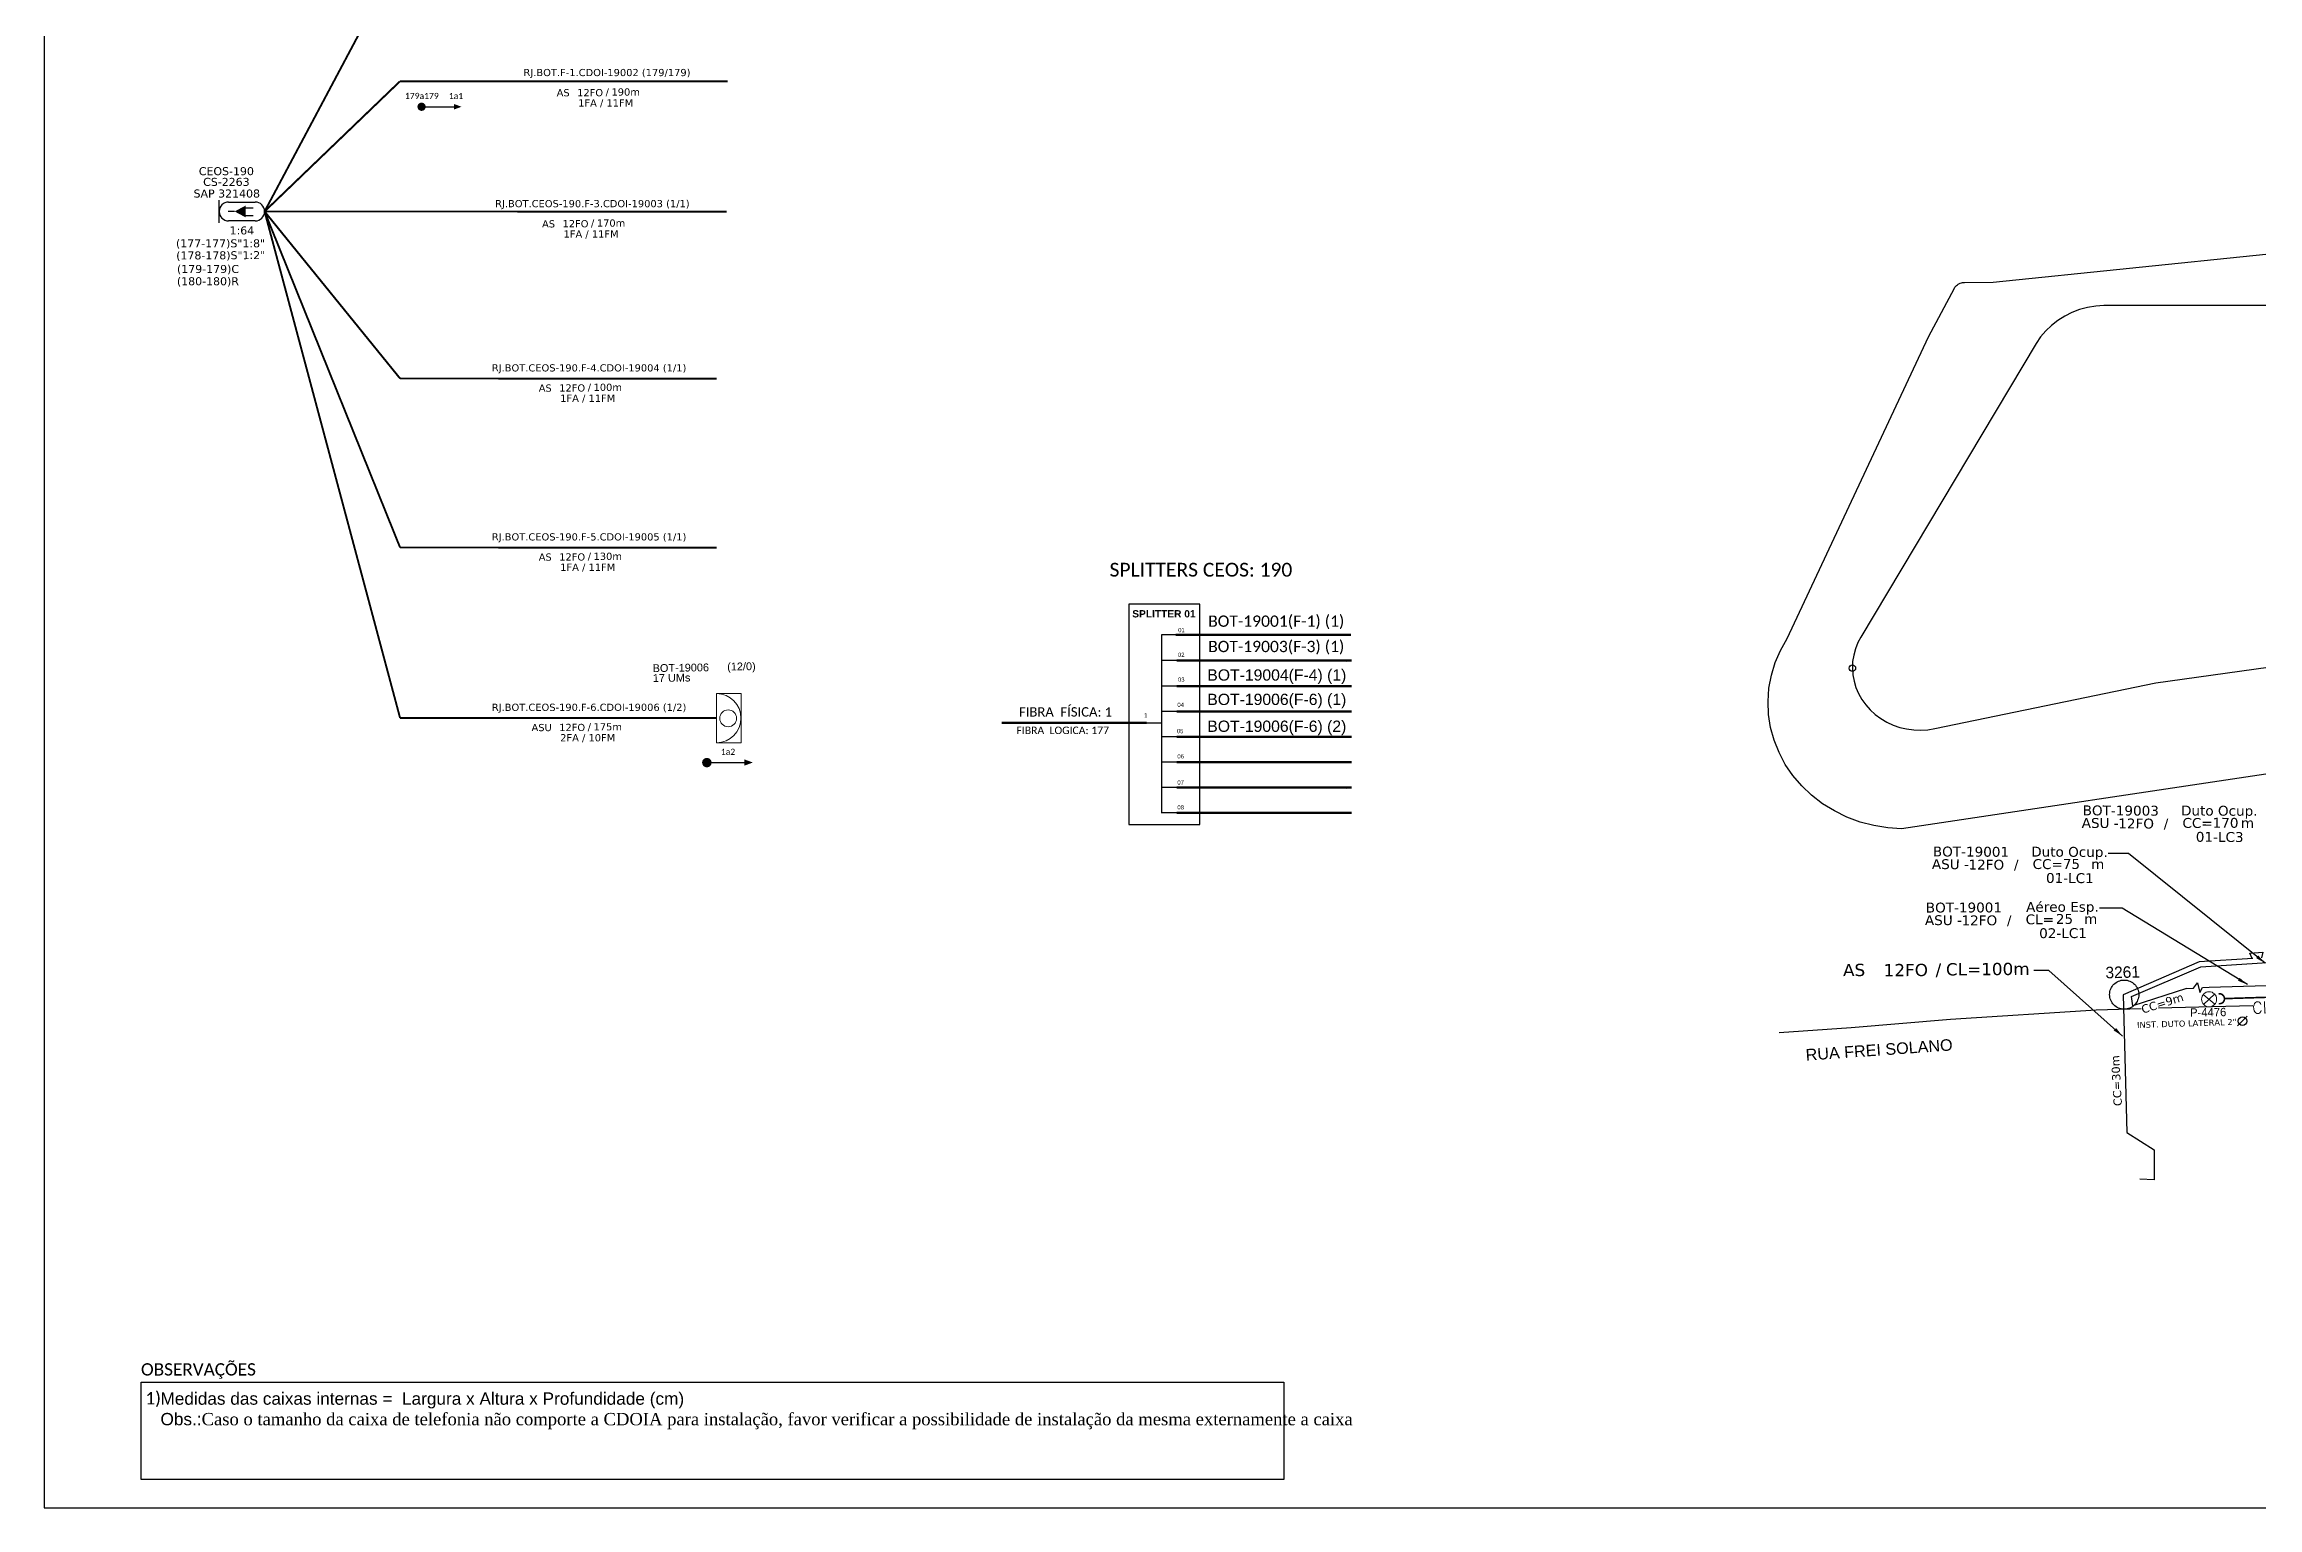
# Model space of a CAD drawing. Header units: metres. Extents: x -1286 to -445, y -500 to 94.
# Drawn here: x -1286 to -747, y -500 to -143 of the extents above; entities that cross this region are included whole.
import ezdxf
from ezdxf.enums import TextEntityAlignment as Align

# ---------------------------------------------------------------- set-up
doc = ezdxf.new("R2010")
doc.units = ezdxf.units.M
doc.linetypes.add('PHANTOM2', pattern=[1.25, 0.625, -0.125, 0.125, -0.125, 0.125, -0.125])
for name, color, linetype in [('10.0-Cartográfico', 4, 'Continuous'), ('10.1-Caixas Subterrâneas', 5, 'Continuous'), ('20.4-CEOS', 1, 'Continuous'), ('CAP a instalar', 1, 'Continuous'), ('CD a instalar', 1, 'Continuous'), ('label_cabos', 7, 'Continuous'), ('Legenda', 1, 'Continuous'), ('MUB_DIVISA', 7, 'Continuous'), ('MUB_SEGMENTO', 7, 'Continuous'), ('NOS_DE_INFRAESTRUTURA', 7, 'Continuous'), ('SETA', 7, 'Continuous')]:
    doc.layers.add(name, color=color, linetype=linetype)
for name, color, linetype, lineweight in [('10.4-Postes', 1, 'Continuous', 0), ("20.0-LEGENDA DOS CDO'S", 1, 'Continuous', 0), ('20.6-CORDOALHA_SUPORTE', 7, 'Continuous', 25), ('40.1-ETIQUETAS', 1, 'Continuous', 20), ('Postes', 1, 'Continuous', 0)]:
    doc.layers.add(name, color=color, linetype=linetype, lineweight=lineweight)
doc.layers.add('EXTRA', color=50, linetype='Continuous', plot=False)
doc.styles.add('ARIAL', font='arial.ttf')
doc.styles.add('ROMANS', font='romans.shx')
doc.styles.add('siredit', font='verdana.ttf')
doc.styles.add('WMF-Calibri0', font='calibri.ttf')
doc.linetypes.add('FENCELINE1', pattern='A,0.25,-0.1,[133,ltypeshp.shx,S=0.1,R=0,X=-0.1,Y=0],-0.1,1', length=1.45)
doc.dimstyles.new('ISO-25', dxfattribs={"dimtxt": 2.5, "dimasz": 2.5, "dimexe": 1.25, "dimexo": 0.625, "dimtad": 1, "dimtxsty": 'Standard', "dimcen": 2.5, "dimadec": 0, "dimazin": 0, "dimtfac": 1, "dimtmove": 0, "dimatfit": 3, "dimfxl": 0, "dimarcsym": 0})

# ---------------------------------------------------------------- blocks, each defined once
blk = doc.blocks.new('ETIQUETA_RS5F')
at = {"layer": '40.1-ETIQUETAS', "color": 0, "style": 'siredit'}
blk.add_text('/', height=1.5, dxfattribs=at).set_placement((1.58, -1.95), align=Align.MIDDLE_RIGHT)
for tag, p in [('ETIQUETA_R_PRIMARIA', (1.21, 4.1)), ('ETIQUETA_R_SECUNDARIA', (1.21, 2.1)), ('F_ATIVAS/F_MORTAS', (1.14, -4.24))]:
    blk.add_attdef(tag, text='', height=1.5, dxfattribs=at).set_placement(p, align=Align.MIDDLE_CENTER)
for tag, p in [('TIPO_CABO', (-6.58, -2.12)), ('CAP_CABO', (0.4, -2.09))]:
    blk.add_attdef(tag, text='', height=1.5, dxfattribs=at).set_placement(p, align=Align.MIDDLE_RIGHT)
blk.add_attdef('METROS', text='', height=1.5, dxfattribs=at).set_placement((2.14, -1.95), align=Align.MIDDLE_LEFT)
for tag, p in [('FUSÃO_1', (0.85, -8.39)), ('FUSÃO_2', (0.85, -10.6)), ('FUSÃO_3', (0.85, -12.93)), ('FUSÃO_4', (0.85, -15.14)), ('FUSÃO_5', (0.85, -17.16))]:
    blk.add_attdef(tag, text='', height=1.5, dxfattribs=at).set_placement(p, align=Align.CENTER)
blk = doc.blocks.new('CDOE_CT_POSTE')
at = {"layer": "20.0-LEGENDA DOS CDO'S", "color": 0, "style": 'ARIAL'}
for tag, p in [('CDO_N', (0.12, 5.25)), ('CORDOALHA', (0.12, 4.02)), ('SAP', (0.12, 2.96)), ('1:XX', (0.14, 1.23)), ('UMS', (0.14, 0.22))]:
    blk.add_attdef(tag, p, '', height=0.68, rotation=0.118, dxfattribs=at)
blk.add_attdef('FIBRAS_UTILIZADAS', text='', height=0.68, rotation=0.118, dxfattribs=at).set_placement((7.83, 5.26), align=Align.CENTER)
blk = doc.blocks.new('DV')
at = {"linetype": 'Continuous'}
blk.add_circle((0, 0), 0.00000275, dxfattribs=at)
blk = doc.blocks.new('MHMZ')
at = {"color": 0, "linetype": 'PHANTOM2'}
blk.add_circle((0, 0), 0.0000101, dxfattribs=at)
blk = doc.blocks.new('PTPT')
at = {"layer": 'Postes', "color": 1, "linetype": 'PHANTOM2'}
for points in [[(-0.0000079, 0.0000104), (0.0000075, -0.000002)], [(0.000007, 0.0000109), (-0.0000074, -0.0000025)]]:
    blk.add_lwpolyline(points, dxfattribs=at)
at = {"layer": 'Postes', "color": 1}
blk.add_circle((-0.0000002, 0.0000042), 0.00000987, dxfattribs=at)
blk = doc.blocks.new('*U115')
at = {"layer": '20.6-CORDOALHA_SUPORTE', "const_width": 0.139}
for points in [[(-20.84, -0.38, 1.175511), (-20.83, 0.47)], [(-8.58, 0.47, 1.231752), (-8.58, -0.38)]]:
    blk.add_lwpolyline(points, format="xyb", dxfattribs=at)
blk.add_lwpolyline([(-20.3, 0.04), (-9.1, 0.04)], dxfattribs=at)
at = {"layer": '20.6-CORDOALHA_SUPORTE', "color": 0, "lineweight": 0, "style": 'ROMANS'}
blk.add_attdef('LANCE', text='', height=1, dxfattribs=at).set_placement((-0.54, -2.21), align=Align.RIGHT)
at = {"layer": '20.6-CORDOALHA_SUPORTE', "color": 0, "style": 'siredit'}
blk.add_attdef('QTDE', (-0.54, -2.21), '', height=1, rotation=359.69, dxfattribs=at)
at = {"layer": '20.6-CORDOALHA_SUPORTE', "color": 0, "lineweight": 0, "style": 'ROMANS'}
for tag, p, flags in [('FATOR', (-5.2, -4.44), 3), ('ID_ATIVIDADE', (-5.2, -6.67), 3), ('FID', (-5.2, -8.9), 1)]:
    blk.add_attdef(tag, p, '', height=1, dxfattribs=dict(at, flags=flags))
blk = doc.blocks.new('Inst CB DT OCUP CFOA-SM-ASU-120-S-12')
at = {"layer": 'label_cabos', "color": 0, "style": 'siredit'}
for tag, flags, p in [('ID_ATIVIDADE', 3, (1.31, 2.67)), ('FATOR', 1, (11.56, 2.55))]:
    blk.add_attdef(tag, text='', height=1, rotation=359.69, dxfattribs=dict(at, flags=flags)).set_placement(p, align=Align.MIDDLE_CENTER)
for tag, p in [('TIPO_CABO', (1.26, 0)), ('DESTINO_CABO', (3.13, 1.26)), ('CABO', (4.69, -0.05)), ('/', (7.71, -0.05)), ('LANCE', (10.91, 0)), ('TIPO_CABO', (13.11, 1.24)), ('UND', (15.96, 0)), ('FID', (13.15, -1.41))]:
    blk.add_attdef(tag, text='', height=1, rotation=359.69, dxfattribs=at).set_placement(p, align=Align.MIDDLE_CENTER)
blk.add_attdef('QTDE', (12.43, -0.47), '', height=1, rotation=359.69, dxfattribs=at)
blk = doc.blocks.new('Inst CB ESP CFOA-SM-ASU-120-S-12')
at = {"layer": 'label_cabos', "color": 0, "style": 'siredit'}
for tag, flags, p in [('ID_ATIVIDADE', 3, (1.31, 2.67)), ('FATOR', 1, (11.56, 2.55))]:
    blk.add_attdef(tag, text='', height=1, rotation=359.69, dxfattribs=dict(at, flags=flags)).set_placement(p, align=Align.MIDDLE_CENTER)
for tag, p in [('TIPO_CABO', (1.26, 0)), ('DESTINO_CABO', (3.13, 1.26)), ('CABO', (4.69, -0.05)), ('/', (7.71, -0.05)), ('LANCE', (10.81, 0)), ('TIPO_CABO', (13.11, 1.24)), ('UND', (15.96, 0)), ('FID', (13.15, -1.41))]:
    blk.add_attdef(tag, text='', height=1, rotation=359.69, dxfattribs=at).set_placement(p, align=Align.MIDDLE_CENTER)
blk.add_attdef('QTDE', (12.43, -0.47), '', height=1, rotation=359.69, dxfattribs=at)
blk = doc.blocks.new('Inst DT LATERAL Ferro Galvanizado')
at = {"color": 1}
blk.add_lwpolyline([(11.73, -2.26), (13.36, -0.7)], dxfattribs=at)
blk.add_circle((12.57, -1.5), 0.717, dxfattribs=at)
at = {"layer": 'label_cabos', "color": 10, "linetype": 'FENCELINE1', "insert": (3.34, -1.54), "char_height": 1, "attachment_point": 5, "rotation": 359.6512, "style": 'siredit'}
blk.add_mtext('\\A1;INST. DUTO LATERAL 2"', dxfattribs=at)
at = {"layer": 'label_cabos', "color": 10, "linetype": 'FENCELINE1', "style": 'siredit', "flags": 3}
blk.add_attdef('QTDE', text='', height=1, rotation=359.8285, dxfattribs=at).set_placement((-3.09, -2.94), align=Align.MIDDLE_CENTER)
at = {"layer": 'label_cabos', "color": 10, "linetype": 'FENCELINE1', "style": 'siredit'}
for tag, p, flags in [('FID', (-5.01, -4.91), 1), ('FATOR', (-5.01, -6.53), 3), ('ID_ATIVIDADE', (-5.01, -8.02), 3)]:
    blk.add_attdef(tag, p, '', height=1, rotation=359.8285, dxfattribs=dict(at, flags=flags))
blk = doc.blocks.new('LEGENDA DOS CABOS')
at = {"layer": 'EXTRA', "color": 0, "style": 'siredit'}
for tag, p in [('ID', (4.6, 0.97)), ('XX', (9.03, 0.97))]:
    blk.add_attdef(tag, text='', height=0.48, rotation=359.69, dxfattribs=at).set_placement(p, align=Align.MIDDLE_CENTER)
at = {"layer": 'Legenda', "color": 0, "style": 'siredit'}
for tag, p in [('TIPO_CABO', (1.31, 0)), ('CABO', (4.69, -0.05)), ('/', (6.81, -0.05)), ('METROS', (10.03, -0.05))]:
    blk.add_attdef(tag, text='', height=0.8, rotation=359.69, dxfattribs=at).set_placement(p, align=Align.MIDDLE_CENTER)

msp = doc.modelspace()

# ---------------------------------------------------------------- linework, layer by layer
at = {"color": 7, "linetype": 'Continuous'}
for p, q in [((-1014, -287.21), (-1014, -330.64)), ((-1010.48, -287.21), (-1014, -287.21)), ((-1010.3, -293.5), (-1013.82, -293.5)), ((-1010.3, -299.69), (-1013.82, -299.69)), ((-1010.3, -305.91), (-1013.82, -305.91)), ((-1017.65, -308.64), (-1014.01, -308.64)), ((-1010.3, -312.07), (-1013.82, -312.07)), ((-1010.3, -318.24), (-1013.82, -318.24)), ((-1010.3, -324.43), (-1013.82, -324.43)), ((-1010.3, -330.6), (-1013.82, -330.6))]:
    msp.add_line(p, q, dxfattribs=at)
at = {"color": 1, "linetype": 'Continuous', "lineweight": 60}
for p, q in [((-1010.48, -287.2), (-969.11, -287.21)), ((-1010.3, -293.5), (-968.93, -293.51)), ((-1010.3, -299.69), (-968.93, -299.7)), ((-1010.3, -305.91), (-968.93, -305.92)), ((-1010.3, -312.07), (-968.93, -312.08)), ((-1010.3, -318.24), (-968.93, -318.25)), ((-1010.3, -324.43), (-968.93, -324.44))]:
    msp.add_line(p, q, dxfattribs=at)
at = {"color": 10, "linetype": 'Continuous'}
msp.add_line((-1010.3, -330.6), (-968.93, -330.62), dxfattribs=at)
at = {"color": 0}
for p, q in [((-1262.5, -469.23), (-984.25, -469.23)), ((-1262.5, -492.93), (-1262.5, -469.23)), ((-984.25, -469.23), (-984.25, -492.93)), ((-984.25, -492.93), (-1262.5, -492.93))]:
    msp.add_line(p, q, dxfattribs=at)
msp.add_lwpolyline([(-1286.07, -499.81), (-445.07, -499.81), (-445.07, 94.19), (-1286.07, 94.19)], close=True)
for points, const_width in [([(-1194.69, -158.6, 1), (-1193.69, -158.6, 1)], 1), ([(-1125.29, -318.33, 1), (-1124.14, -318.33, 1)], 1.15)]:
    msp.add_lwpolyline(points, format="xyb", close=True, dxfattribs=dict(const_width=const_width))
at = {"color": 7}
msp.add_lwpolyline([(-1021.97, -333.42), (-1004.69, -333.42), (-1004.69, -279.77), (-1021.97, -279.77)], close=True, dxfattribs=at)
at = {"color": 1, "linetype": 'Continuous', "lineweight": 60}
for points in [[(-1010.48, -287.2), (-967.91, -287.2)], [(-1010.3, -293.5), (-967.73, -293.5)], [(-1010.3, -299.69), (-967.73, -299.69)], [(-1010.3, -305.91), (-967.73, -305.91)], [(-1017.65, -308.64), (-1052.9, -308.64)], [(-1010.3, -312.07), (-967.73, -312.07)], [(-1010.3, -318.24), (-967.73, -318.24)], [(-1010.3, -324.43), (-967.73, -324.43)], [(-1010.3, -330.6), (-967.73, -330.6)]]:
    msp.add_lwpolyline(points, dxfattribs=at)
at = {"layer": '10.0-Cartográfico'}
msp.add_line((-748.24, -377.53), (-771.22, -378.17), dxfattribs=at)
for points in [[(-741.8, -320.62), (-833.81, -334.43), (-837.13, -334.21), (-840.55, -333.67), (-843.88, -332.82), (-847.09, -331.61), (-850.15, -330.11), (-853.03, -328.34), (-855.7, -326.28), (-858.09, -324), (-860.24, -321.48), (-862.09, -318.78), (-863.61, -315.89), (-864.8, -312.88), (-865.67, -309.79), (-866.15, -306.61), (-866.3, -303.41), (-866.07, -300.2), (-865.48, -297.04), (-864.53, -293.95), (-863.25, -290.99), (-861.64, -288.14), (-827.21, -214.6), (-820.91, -202.8), (-820.77, -202.57), (-820.61, -202.34), (-820.42, -202.16), (-820.2, -201.98), (-819.96, -201.82), (-819.71, -201.66), (-819.47, -201.56), (-819.19, -201.48), (-818.92, -201.43), (-818.62, -201.4), (-818.45, -201.37), (-811.45, -201.34), (-745.06, -194.51)], [(-740.58, -207.03), (-784.15, -207.04), (-784.51, -207.04), (-786.51, -207.16), (-788.51, -207.49), (-790.43, -208), (-792.29, -208.71), (-794.06, -209.59), (-795.75, -210.63), (-797.27, -211.84), (-798.68, -213.18), (-799.93, -214.64), (-800.98, -216.23), (-843.71, -287.79), (-844.41, -289.09), (-845.02, -290.6), (-845.44, -292.13), (-845.69, -293.71), (-845.75, -295.32)], [(-845.75, -295.32), (-845.65, -296.92), (-845.35, -298.49), (-844.89, -300.04), (-844.27, -301.51), (-843.48, -302.92), (-842.5, -304.26), (-841.41, -305.49), (-840.19, -306.6), (-838.83, -307.6), (-837.37, -308.45), (-835.82, -309.17), (-834.22, -309.74), (-832.54, -310.12), (-830.83, -310.36), (-829.13, -310.42), (-827.4, -310.32), (-825.7, -310.05), (-771.89, -298.93), (-734.03, -293.62)], [(-775.42, -378.28), (-786.36, -378.59), (-821.88, -380.92), (-846.02, -382.95), (-863.57, -384.15)]]:
    msp.add_lwpolyline(points, dxfattribs=at)
at = {"layer": '20.4-CEOS', "color": 5}
for p, q in [((-1241.17, -181.8), (-1234.72, -181.8)), ((-1234.72, -186.4), (-1241.17, -186.4))]:
    msp.add_line(p, q, dxfattribs=at)
for points in [[(-1243.47, -186.88), (-1243.47, -181.33)], [(-1237.18, -183.19), (-1235.22, -183.19)], [(-1239.72, -184.1), (-1241.27, -184.1)], [(-1237.18, -185.1), (-1235.22, -185.1)]]:
    msp.add_lwpolyline(points, dxfattribs=at)
msp.add_lwpolyline([(-1239.72, -184.1, 0, 2.84, 0), (-1237.06, -184.1, 2.84, 2.84, 0)], format="xyseb", dxfattribs=at)
for centre, start, end in [((-1241.17, -184.1), 90, 270), ((-1234.72, -184.1), 270, 90)]:
    msp.add_arc(centre, 2.3, start, end, dxfattribs=at)
at = {"layer": '40.1-ETIQUETAS', "color": 1}
msp.add_lwpolyline([(-1122.35, -313.49), (-1116.4, -313.49), (-1116.4, -301.48), (-1122.35, -301.48)], close=True, dxfattribs=at)
msp.add_circle((-1119.53, -307.54), 2.05, dxfattribs=at)
msp.add_arc((-1122.42, -307.49), 6, 270.913, 89.238, dxfattribs=at)
at = {"layer": 'CAP a instalar', "color": 7, "linetype": 'FENCELINE1', "ltscale": 6, "const_width": 0.467}
for points in [[(-1232.42, -184.1), (-1199.11, -121.49)], [(-1232.42, -184.1), (-1119.93, -184.13)], [(-1232.42, -184.1), (-1199.42, -224.78)], [(-1232.42, -184.1), (-1199.42, -265.94)], [(-1199.42, -224.78), (-1122.35, -224.81)], [(-1199.42, -265.94), (-1122.35, -265.97)]]:
    msp.add_lwpolyline(points, dxfattribs=at)
at = {"layer": 'CAP a instalar', "color": 7, "linetype": 'FENCELINE1', "ltscale": 6, "const_width": 0.467, "elevation": 1}
for points in [[(-1199.46, -152.41), (-1232.42, -184.1)], [(-1199.46, -152.41), (-1119.63, -152.43)]]:
    msp.add_lwpolyline(points, dxfattribs=at)
at = {"layer": 'CAP a instalar', "color": 1, "linetype": 'FENCELINE1', "ltscale": 6, "const_width": 0.467}
for points in [[(-1232.42, -184.1), (-1199.42, -307.46)], [(-1199.42, -307.46), (-1122.35, -307.48)]]:
    msp.add_lwpolyline(points, dxfattribs=at)
at = {"layer": 'CD a instalar', "color": 7, "linetype": 'ByBlock'}
for points in [[(-764.38, -373.34), (-777.48, -377.6), (-777.75, -375.27), (-760.87, -368.03), (-697.37, -363.96), (-677.92, -359.29)], [(-748.22, -366), (-761.27, -366.83), (-779.82, -374.92), (-778.92, -408.39), (-772.28, -412.64), (-772.28, -419.91), (-775.72, -419.82)], [(-748.42, -366.05), (-748.94, -364.76), (-745.79, -364.46), (-746.14, -365.91)], [(-758.91, -372.99), (-719.75, -371.87), (-720.57, -376.42)], [(-764.38, -373.34), (-762.68, -373.23), (-761.71, -372), (-761.18, -374.3), (-760.52, -373.11), (-758.91, -372.99)]]:
    msp.add_lwpolyline(points, dxfattribs=at)
at = {"layer": 'SETA'}
for points in [[(-1194.19, -158.6), (-1185.59, -158.61)], [(-1124.71, -318.33), (-1114.81, -318.33)]]:
    msp.add_lwpolyline(points, dxfattribs=at)
for points in [[(-1186.28, -157.93), (-1184.45, -158.6), (-1186.28, -159.26)], [(-1115.61, -317.54), (-1113.5, -318.31), (-1115.61, -319.08)]]:
    msp.add_solid(points, dxfattribs=at)

# ---------------------------------------------------------------- block references
at = {"color": 0, "lineweight": 0, "xscale": 1.47405274895735, "yscale": 1.47405274895735, "zscale": 1.47405274895735, "rotation": 2.178016177924385}
msp.add_blockref('Inst DT LATERAL Ferro Galvanizado', (-769.35, -379.78), dxfattribs=at)
at = {"layer": '10.1-Caixas Subterrâneas', "color": 40, "xscale": 351371.1546750379, "yscale": 351371.1546750379, "zscale": 351371.1546750379}
msp.add_blockref('MHMZ', (-779.56, -374.83), dxfattribs=at)
at = {"layer": '10.4-Postes', "color": 1, "xscale": 186427.7882834343, "yscale": 186427.7882834343, "zscale": 186427.7882834343}
msp.add_blockref('PTPT', (-758.86, -376.75), dxfattribs=at)
at = {"layer": '20.6-CORDOALHA_SUPORTE', "color": 0, "lineweight": 0}
ref = msp.add_blockref('*U115', (-697.89, -374.13), dxfattribs=dict(at, xscale=2.816901408450698, yscale=2.816901408450698, zscale=2.816901408450698, rotation=1.79221064101429))
ref.add_attrib('QTDE', '16,00', (-740.64, -379.21), dxfattribs={"color": 0, "height": 2.817, "rotation": 1.4822, "style": 'siredit'})
ref.add_attrib('LANCE', 'CL=', dxfattribs={"color": 0, "lineweight": 0, "height": 2.817, "rotation": 1.7922, "style": 'ROMANS'}).set_placement((-740.64, -379.21), align=Align.RIGHT)
at = {"layer": '40.1-ETIQUETAS', "color": 7}
ref = msp.add_blockref('ETIQUETA_RS5F', (-1150.41, -152.72), dxfattribs=dict(at, xscale=1.16639998499977, yscale=1.16639998499977, zscale=1.16639998499977))
ref.add_attrib('ETIQUETA_R_SECUNDARIA', 'RJ.BOT.F-1.CDOI-19002 (179/179)', dxfattribs={"color": 0, "height": 1.7496, "style": 'siredit'}).set_placement((-1149.03, -150.26), align=Align.MIDDLE_CENTER)
ref.add_attrib('TIPO_CABO', 'AS', dxfattribs={"color": 0, "height": 1.75, "style": 'siredit'}).set_placement((-1158.12, -155.18), align=Align.MIDDLE_RIGHT)
ref.add_attrib('CAP_CABO', '12FO', dxfattribs={"color": 0, "height": 1.75, "style": 'siredit'}).set_placement((-1149.98, -155.16), align=Align.MIDDLE_RIGHT)
ref.add_attrib('METROS', '190m', dxfattribs={"color": 0, "height": 1.75, "style": 'siredit'}).set_placement((-1147.94, -155), align=Align.MIDDLE_LEFT)
ref.add_attrib('F_ATIVAS/F_MORTAS', '1FA / 11FM', dxfattribs={"color": 0, "height": 1.75, "style": 'siredit'}).set_placement((-1149.36, -157.67), align=Align.MIDDLE_CENTER)
ref = msp.add_blockref('ETIQUETA_RS5F', (-1153.97, -184.64), dxfattribs=dict(at, xscale=1.16639998499977, yscale=1.16639998499977, zscale=1.16639998499977))
ref.add_attrib('ETIQUETA_R_SECUNDARIA', 'RJ.BOT.CEOS-190.F-3.CDOI-19003 (1/1)', dxfattribs={"color": 0, "height": 1.7496, "style": 'siredit'}).set_placement((-1152.59, -182.19), align=Align.MIDDLE_CENTER)
ref.add_attrib('TIPO_CABO', 'AS', dxfattribs={"color": 0, "height": 1.75, "style": 'siredit'}).set_placement((-1161.68, -187.11), align=Align.MIDDLE_RIGHT)
ref.add_attrib('CAP_CABO', '12FO', dxfattribs={"color": 0, "height": 1.75, "style": 'siredit'}).set_placement((-1153.54, -187.08), align=Align.MIDDLE_RIGHT)
ref.add_attrib('METROS', '170m', dxfattribs={"color": 0, "height": 1.75, "style": 'siredit'}).set_placement((-1151.51, -186.92), align=Align.MIDDLE_LEFT)
ref.add_attrib('F_ATIVAS/F_MORTAS', '1FA / 11FM', dxfattribs={"color": 0, "height": 1.75, "style": 'siredit'}).set_placement((-1152.92, -189.59), align=Align.MIDDLE_CENTER)
at = {"layer": '40.1-ETIQUETAS', "color": 1}
ref = msp.add_blockref('CDOE_CT_POSTE', (-1138.17, -306.6), dxfattribs=dict(at, xscale=1.999999999996299, yscale=1.999999999996299, zscale=1.999999999996299, rotation=358.5339524368113))
ref.add_attrib('CDO_N', 'BOT-19006', (-1137.9, -296.28), dxfattribs={"layer": "20.0-LEGENDA DOS CDO'S", "color": 0, "height": 1.9, "rotation": 0.8682, "style": 'ARIAL'})
ref.add_attrib('CORDOALHA', '17 UMs', (-1137.86, -298.7), dxfattribs={"layer": "20.0-LEGENDA DOS CDO'S", "color": 0, "height": 1.9, "rotation": 0.8682, "style": 'ARIAL'})
ref.add_attrib('FIBRAS_UTILIZADAS', '                (12/0)', dxfattribs={"layer": "20.0-LEGENDA DOS CDO'S", "color": 0, "height": 1.9, "rotation": 0.8682, "style": 'ARIAL'}).set_placement((-1122.18, -295.94), align=Align.CENTER)
at = {"layer": 'CAP a instalar', "color": 7, "linetype": 'FENCELINE1', "ltscale": 7}
ref = msp.add_blockref('ETIQUETA_RS5F', (-1154.77, -224.64), dxfattribs=dict(at, xscale=1.16639998499977, yscale=1.16639998499977, zscale=1.16639998499977))
ref.add_attrib('ETIQUETA_R_SECUNDARIA', 'RJ.BOT.CEOS-190.F-4.CDOI-19004 (1/1)', dxfattribs={"layer": '40.1-ETIQUETAS', "color": 0, "height": 1.7496, "style": 'siredit'}).set_placement((-1153.39, -222.19), align=Align.MIDDLE_CENTER)
ref.add_attrib('TIPO_CABO', 'AS', dxfattribs={"layer": '40.1-ETIQUETAS', "color": 0, "height": 1.75, "style": 'siredit'}).set_placement((-1162.49, -227.11), align=Align.MIDDLE_RIGHT)
ref.add_attrib('CAP_CABO', '12FO', dxfattribs={"layer": '40.1-ETIQUETAS', "color": 0, "height": 1.75, "style": 'siredit'}).set_placement((-1154.35, -227.08), align=Align.MIDDLE_RIGHT)
ref.add_attrib('METROS', '100m', dxfattribs={"layer": '40.1-ETIQUETAS', "color": 0, "height": 1.75, "style": 'siredit'}).set_placement((-1152.31, -226.92), align=Align.MIDDLE_LEFT)
ref.add_attrib('F_ATIVAS/F_MORTAS', '1FA / 11FM', dxfattribs={"layer": '40.1-ETIQUETAS', "color": 0, "height": 1.75, "style": 'siredit'}).set_placement((-1153.73, -229.59), align=Align.MIDDLE_CENTER)
ref = msp.add_blockref('ETIQUETA_RS5F', (-1154.77, -265.8), dxfattribs=dict(at, xscale=1.16639998499977, yscale=1.16639998499977, zscale=1.16639998499977))
ref.add_attrib('ETIQUETA_R_SECUNDARIA', 'RJ.BOT.CEOS-190.F-5.CDOI-19005 (1/1)', dxfattribs={"layer": '40.1-ETIQUETAS', "color": 0, "height": 1.7496, "style": 'siredit'}).set_placement((-1153.39, -263.35), align=Align.MIDDLE_CENTER)
ref.add_attrib('TIPO_CABO', 'AS', dxfattribs={"layer": '40.1-ETIQUETAS', "color": 0, "height": 1.75, "style": 'siredit'}).set_placement((-1162.49, -268.27), align=Align.MIDDLE_RIGHT)
ref.add_attrib('CAP_CABO', '12FO', dxfattribs={"layer": '40.1-ETIQUETAS', "color": 0, "height": 1.75, "style": 'siredit'}).set_placement((-1154.35, -268.24), align=Align.MIDDLE_RIGHT)
ref.add_attrib('METROS', '130m', dxfattribs={"layer": '40.1-ETIQUETAS', "color": 0, "height": 1.75, "style": 'siredit'}).set_placement((-1152.31, -268.08), align=Align.MIDDLE_LEFT)
ref.add_attrib('F_ATIVAS/F_MORTAS', '1FA / 11FM', dxfattribs={"layer": '40.1-ETIQUETAS', "color": 0, "height": 1.75, "style": 'siredit'}).set_placement((-1153.73, -270.75), align=Align.MIDDLE_CENTER)
at = {"layer": 'CAP a instalar', "color": 1, "linetype": 'FENCELINE1', "ltscale": 7}
ref = msp.add_blockref('ETIQUETA_RS5F', (-1154.77, -307.32), dxfattribs=dict(at, xscale=1.16639998499977, yscale=1.16639998499977, zscale=1.16639998499977))
ref.add_attrib('ETIQUETA_R_SECUNDARIA', 'RJ.BOT.CEOS-190.F-6.CDOI-19006 (1/2)', dxfattribs={"layer": '40.1-ETIQUETAS', "color": 0, "height": 1.7496, "style": 'siredit'}).set_placement((-1153.39, -304.86), align=Align.MIDDLE_CENTER)
ref.add_attrib('TIPO_CABO', 'ASU', dxfattribs={"layer": '40.1-ETIQUETAS', "color": 0, "height": 1.75, "style": 'siredit'}).set_placement((-1162.49, -309.79), align=Align.MIDDLE_RIGHT)
ref.add_attrib('CAP_CABO', '12FO', dxfattribs={"layer": '40.1-ETIQUETAS', "color": 0, "height": 1.75, "style": 'siredit'}).set_placement((-1154.35, -309.76), align=Align.MIDDLE_RIGHT)
ref.add_attrib('METROS', '175m', dxfattribs={"layer": '40.1-ETIQUETAS', "color": 0, "height": 1.75, "style": 'siredit'}).set_placement((-1152.31, -309.6), align=Align.MIDDLE_LEFT)
ref.add_attrib('F_ATIVAS/F_MORTAS', '2FA / 10FM', dxfattribs={"layer": '40.1-ETIQUETAS', "color": 0, "height": 1.75, "style": 'siredit'}).set_placement((-1153.73, -312.27), align=Align.MIDDLE_CENTER)
at = {"layer": 'label_cabos', "color": 0, "lineweight": 0}
ref = msp.add_blockref('Inst CB DT OCUP CFOA-SM-ASU-120-S-12', (-787.93, -333.03), dxfattribs=dict(at, xscale=2.404832880499865, yscale=2.404832880499865, zscale=2.404832880499865))
ref.add_attrib('DESTINO_CABO', 'BOT-19003', dxfattribs={"color": 0, "height": 2.405, "rotation": 359.69, "style": 'siredit'}).set_placement((-780.4, -330), align=Align.MIDDLE_CENTER)
ref.add_attrib('CABO', '12FO', dxfattribs={"color": 0, "height": 2.405, "rotation": 359.69, "style": 'siredit'}).set_placement((-776.66, -333.16), align=Align.MIDDLE_CENTER)
ref.add_attrib('TIPO_CABO', 'Duto Ocup.', dxfattribs={"color": 0, "height": 2.405, "rotation": 359.69, "style": 'siredit'}).set_placement((-756.41, -330.04), align=Align.MIDDLE_CENTER)
ref.add_attrib('/', '/', dxfattribs={"color": 0, "height": 2.4, "rotation": 359.69, "style": 'siredit'}).set_placement((-769.38, -333.16), align=Align.MIDDLE_CENTER)
ref.add_attrib('TIPO_CABO', 'ASU - ', dxfattribs={"color": 0, "height": 2.405, "rotation": 359.69, "style": 'siredit'}).set_placement((-784.89, -333.04), align=Align.MIDDLE_CENTER)
ref.add_attrib('FID', '01-LC3', dxfattribs={"color": 0, "height": 2.405, "rotation": 359.69, "style": 'siredit'}).set_placement((-756.31, -336.43), align=Align.MIDDLE_CENTER)
ref.add_attrib('LANCE', 'CC=', dxfattribs={"color": 0, "height": 2.405, "rotation": 359.69, "style": 'siredit'}).set_placement((-761.69, -333.03), align=Align.MIDDLE_CENTER)
ref.add_attrib('QTDE', '170', (-758.04, -334.17), dxfattribs={"color": 0, "height": 2.405, "rotation": 359.69, "style": 'siredit'})
ref.add_attrib('UND', 'm', dxfattribs={"color": 0, "height": 2.4, "rotation": 359.69, "style": 'siredit'}).set_placement((-749.54, -333.03), align=Align.MIDDLE_CENTER)
ref = msp.add_blockref('Inst CB DT OCUP CFOA-SM-ASU-120-S-12', (-824.41, -343.05), dxfattribs=dict(at, xscale=2.404832880499865, yscale=2.404832880499865, zscale=2.404832880499865))
ref.add_attrib('DESTINO_CABO', 'BOT-19001', dxfattribs={"color": 0, "height": 2.405, "rotation": 359.69, "style": 'siredit'}).set_placement((-816.88, -340.02), align=Align.MIDDLE_CENTER)
ref.add_attrib('CABO', '12FO', dxfattribs={"color": 0, "height": 2.405, "rotation": 359.69, "style": 'siredit'}).set_placement((-813.14, -343.18), align=Align.MIDDLE_CENTER)
ref.add_attrib('TIPO_CABO', 'Duto Ocup.', dxfattribs={"color": 0, "height": 2.405, "rotation": 359.69, "style": 'siredit'}).set_placement((-792.89, -340.06), align=Align.MIDDLE_CENTER)
ref.add_attrib('/', '/', dxfattribs={"color": 0, "height": 2.4, "rotation": 359.69, "style": 'siredit'}).set_placement((-805.86, -343.18), align=Align.MIDDLE_CENTER)
ref.add_attrib('TIPO_CABO', 'ASU - ', dxfattribs={"color": 0, "height": 2.405, "rotation": 359.69, "style": 'siredit'}).set_placement((-821.37, -343.07), align=Align.MIDDLE_CENTER)
ref.add_attrib('FID', '01-LC1', dxfattribs={"color": 0, "height": 2.405, "rotation": 359.69, "style": 'siredit'}).set_placement((-792.79, -346.45), align=Align.MIDDLE_CENTER)
ref.add_attrib('LANCE', 'CC=', dxfattribs={"color": 0, "height": 2.405, "rotation": 359.69, "style": 'siredit'}).set_placement((-798.18, -343.05), align=Align.MIDDLE_CENTER)
ref.add_attrib('QTDE', '75', (-794.52, -344.2), dxfattribs={"color": 0, "height": 2.405, "rotation": 359.69, "style": 'siredit'})
ref.add_attrib('UND', 'm', dxfattribs={"color": 0, "height": 2.4, "rotation": 359.69, "style": 'siredit'}).set_placement((-786.02, -343.05), align=Align.MIDDLE_CENTER)
at = {"layer": 'label_cabos'}
ref = msp.add_blockref('Inst CB ESP CFOA-SM-ASU-120-S-12', (-826.11, -356.71), dxfattribs=dict(at, xscale=2.404832880499865, yscale=2.404832880499865, zscale=2.404832880499865, rotation=0.4634636605450982))
ref.add_attrib('DESTINO_CABO', 'BOT-19001', dxfattribs={"color": 0, "height": 2.405, "rotation": 0.1535, "style": 'siredit'}).set_placement((-818.6, -353.62), align=Align.MIDDLE_CENTER)
ref.add_attrib('TIPO_CABO', 'Aéreo Esp.', dxfattribs={"color": 0, "height": 2.405, "rotation": 0.1535, "style": 'siredit'}).set_placement((-794.61, -353.46), align=Align.MIDDLE_CENTER)
ref.add_attrib('CABO', '12FO', dxfattribs={"color": 0, "height": 2.405, "rotation": 0.1535, "style": 'siredit'}).set_placement((-814.84, -356.75), align=Align.MIDDLE_CENTER)
ref.add_attrib('/', '/', dxfattribs={"color": 0, "height": 2.4, "rotation": 0.1535, "style": 'siredit'}).set_placement((-807.56, -356.69), align=Align.MIDDLE_CENTER)
ref.add_attrib('TIPO_CABO', 'ASU - ', dxfattribs={"color": 0, "height": 2.405, "rotation": 0.1535, "style": 'siredit'}).set_placement((-823.07, -356.7), align=Align.MIDDLE_CENTER)
ref.add_attrib('FID', '02-LC1', dxfattribs={"color": 0, "height": 2.405, "rotation": 0.1535, "style": 'siredit'}).set_placement((-794.46, -359.86), align=Align.MIDDLE_CENTER)
ref.add_attrib('LANCE', 'CL=', dxfattribs={"color": 0, "height": 2.405, "rotation": 0.1535, "style": 'siredit'}).set_placement((-800.11, -356.5), align=Align.MIDDLE_CENTER)
ref.add_attrib('QTDE', '25', (-796.21, -357.61), dxfattribs={"color": 0, "height": 2.405, "rotation": 0.1535, "style": 'siredit'})
ref.add_attrib('UND', 'm', dxfattribs={"color": 0, "height": 2.4, "rotation": 0.1535, "style": 'siredit'}).set_placement((-787.72, -356.4), align=Align.MIDDLE_CENTER)
ref = msp.add_blockref('LEGENDA DOS CABOS', (-850.25, -368.87), dxfattribs=dict(at, xscale=3.733981189671853, yscale=3.733981189671853, zscale=3.733981189671853, rotation=0.7032983981211656))
ref.add_attrib('CABO', '12FO', dxfattribs={"layer": 'Legenda', "color": 0, "height": 2.987, "rotation": 0.3933, "style": 'siredit'}).set_placement((-832.75, -368.85), align=Align.MIDDLE_CENTER)
ref.add_attrib('METROS', 'CL=100m', dxfattribs={"layer": 'Legenda', "color": 0, "height": 2.987, "rotation": 0.3933, "style": 'siredit'}).set_placement((-812.78, -368.61), align=Align.MIDDLE_CENTER)
ref.add_attrib('/', '/', dxfattribs={"layer": 'Legenda', "color": 0, "height": 2.99, "rotation": 0.3933, "style": 'siredit'}).set_placement((-824.82, -368.75), align=Align.MIDDLE_CENTER)
ref.add_attrib('TIPO_CABO', 'AS', dxfattribs={"layer": 'Legenda', "color": 0, "height": 2.987, "rotation": 0.3933, "style": 'siredit'}).set_placement((-845.34, -368.83), align=Align.MIDDLE_CENTER)
at = {"layer": 'MUB_DIVISA', "color": 255, "xscale": 281690.1408450704, "yscale": 281690.1408450704, "zscale": 281690.1408450704}
msp.add_blockref('DV', (-845.75, -295.32), dxfattribs=at)

# ---------------------------------------------------------------- texts
at = {"color": 7, "style": 'ARIAL'}
msp.add_text('BOT-19004(F-4) (1)', height=2.7432, dxfattribs=at).set_placement((-1002.85, -298.36))
at = {"color": 1, "style": 'ARIAL'}
for s, p in [('BOT-19006(F-6) (1)', (-1002.85, -304.3)), ('BOT-19006(F-6) (2)', (-1002.85, -310.84))]:
    msp.add_text(s, height=2.7432, dxfattribs=at).set_placement(p)
at = {"color": 1}
msp.add_text('P-4476', height=2.047, rotation=0.8538, dxfattribs=at).set_placement((-763.51, -380.22))
at = {"style": 'WMF-Calibri0'}
msp.add_text('OBSERVAÇÕES', height=3, dxfattribs=at).set_placement((-1262.52, -467.61))
at = {"char_height": 1.5, "width": 25.3588, "attachment_point": 5, "rotation": 359.9268}
for s, insert in [('{\\fCalibri|b0|i0|c0|p34;\\C7;179a179}', (-1194.12, -155.97)), ('{\\fCalibri|b0|i0|c0|p34;\\C7;1a1}', (-1185.8, -155.98))]:
    msp.add_mtext(s, dxfattribs=dict(at, insert=insert))
at = {"attachment_point": 5}
for s, insert, char_height, width in [('{\\fCalibri|b0|i0|c0|p34;\\C7;SPLITTERS CEOS: 190}', (-1004.4, -271.37), 3.3601, 168.1644), ('\\C10;\\fArial|b1|i0|c0|p34;\\H1x;SPLITTER 01', (-1013.41, -282.1), 1.7753, 17.28), ('\\C7;\\fArial|b0|i0|;\\H1.0273588255048;01 ', (-1009.14, -286.07), 1.7753, 3.5602), ('{\\fCalibri|b0|i0|c0|p34;\\C7;BOT-19001(F-1) (1)  \\P }', (-986.06, -286.46), 2.7432, 86.9391), ('{\\fCalibri|b0|i0|c0|p34;\\C7;BOT-19003(F-3) (1)  \\P }', (-986.06, -292.63), 2.7432, 86.9391), ('\\C7;\\fArial|b0|i0|;\\H1.0273588255048;02 ', (-1009.19, -292.07), 1.7753, 3.7582), ('\\C7;\\fArial|b0|i0|;\\H1.0273588255048;03 ', (-1009.19, -298.12), 1.7753, 3.456), ('{\\fCalibri|b0|i0|c0|p34;\\C7;FIBRA  FÍSICA: 1}', (-1037.36, -305.99), 2.2859, 34.56), ('\\C7;\\fArial|b0|i0|;\\H1.0273588255048;1', (-1017.82, -306.81), 1.7753, 1.7584), ('\\C7;\\fArial|b0|i0|;\\H1.0273588255048;04 ', (-1009.34, -304.26), 1.7753, 3.7582), ('{\\fCalibri|b0|i0|c0|p34;\\C7;FIBRA  LOGICA: 177}', (-1038.05, -310.48), 1.8289, 34.56), ('\\C7;\\fArial|b0|i0|;\\H1.0273588255048;05 ', (-1009.47, -310.67), 1.7753, 4.6222), ('{\\fCalibri|b0|i0|c0|p34;\\C7;1a2}', (-1119.56, -315.7), 1.5, 25.3588), ('\\C7;\\fArial|b0|i0|;\\H1.0273588255048;06 ', (-1009.34, -316.81), 1.7753, 3.7582), ('\\C7;\\fArial|b0|i0|;\\H1.0273588255048;07 ', (-1009.34, -323.17), 1.7753, 3.7582), ('\\C7;\\fArial|b0|i0|;\\H1.0273588255048;08 ', (-1009.34, -329.22), 1.7753, 3.7582)]:
    msp.add_mtext(s, dxfattribs=dict(at, insert=insert, char_height=char_height, width=width))
at = {"char_height": 3, "width": 277.1819, "attachment_point": 1}
for s, insert, style in [('1)', (-1261.44, -471.63), 'WMF-Calibri0'), ('Medidas das caixas internas =  Largura x Altura x Profundidade (cm)\\PObs.:{\\fTimes New Roman|b0|i0|c0|p16;Caso o tamanho da caixa de telefonia não comporte a CDOIA para instalação, favor verificar a possibilidade de instalação da mesma externamente a caixa}', (-1257.77, -471.72), 'ARIAL')]:
    msp.add_mtext(s, dxfattribs=dict(at, insert=insert, style=style))
at = {"layer": '10.1-Caixas Subterrâneas'}
msp.add_text('3261', height=2.817, rotation=1.5058, dxfattribs=at).set_placement((-784.09, -370.89))
at = {"layer": '20.4-CEOS', "color": 5, "style": 'siredit'}
for s, p in [('CEOS-190', (-1241.72, -173.31)), ('CS-2263', (-1241.72, -175.92)), ('SAP 321408', (-1241.62, -178.75)), ('1:64', (-1237.94, -187.74))]:
    msp.add_text(s, height=1.948, dxfattribs=at).set_placement(p, align=Align.TOP_CENTER)
for s, height, p in [('(177-177)S"1:8"', 1.9483, (-1254, -192.83, -1)), ('(179-179)C', 1.948, (-1253.75, -199.08, -1)), ('(180-180)R', 1.948, (-1253.77, -202.07, -1))]:
    msp.add_text(s, height=height, dxfattribs=at).set_placement(p)
msp.add_text('(178-178)S"1:2"', height=1.9462, rotation=0.284, dxfattribs=at).set_placement((-1253.94, -195.8, -2))
at = {"layer": 'MUB_SEGMENTO', "color": 5, "style": 'ARIAL'}
msp.add_text('RUA FREI SOLANO', height=2.8169, rotation=3.9903, dxfattribs=at).set_placement((-857.04, -390.92))
at = {"layer": 'NOS_DE_INFRAESTRUTURA', "color": 7, "char_height": 2.013, "attachment_point": 5, "style": 'siredit'}
for s, insert, rotation in [('\\A1;CC=9m', (-770.27, -376.94), 17.5606), ('\\A1;CC=30m', (-781.44, -395.8), 93.2218)]:
    msp.add_mtext(s, dxfattribs=dict(at, insert=insert, rotation=rotation))

# ---------------------------------------------------------------- leaders
for points in [[(-745.22, -367.19), (-778.5, -340.47), (-783.47, -340.47)], [(-749.53, -372.4), (-780.07, -353.76), (-785.6, -353.76)], [(-779.96, -384.94), (-797.88, -368.93), (-801.56, -368.93)]]:
    msp.add_leader(points, dimstyle='ISO-25', override={"dimgap": 0.625, "dimtad": 0})

doc.saveas('drawing.dxf')
